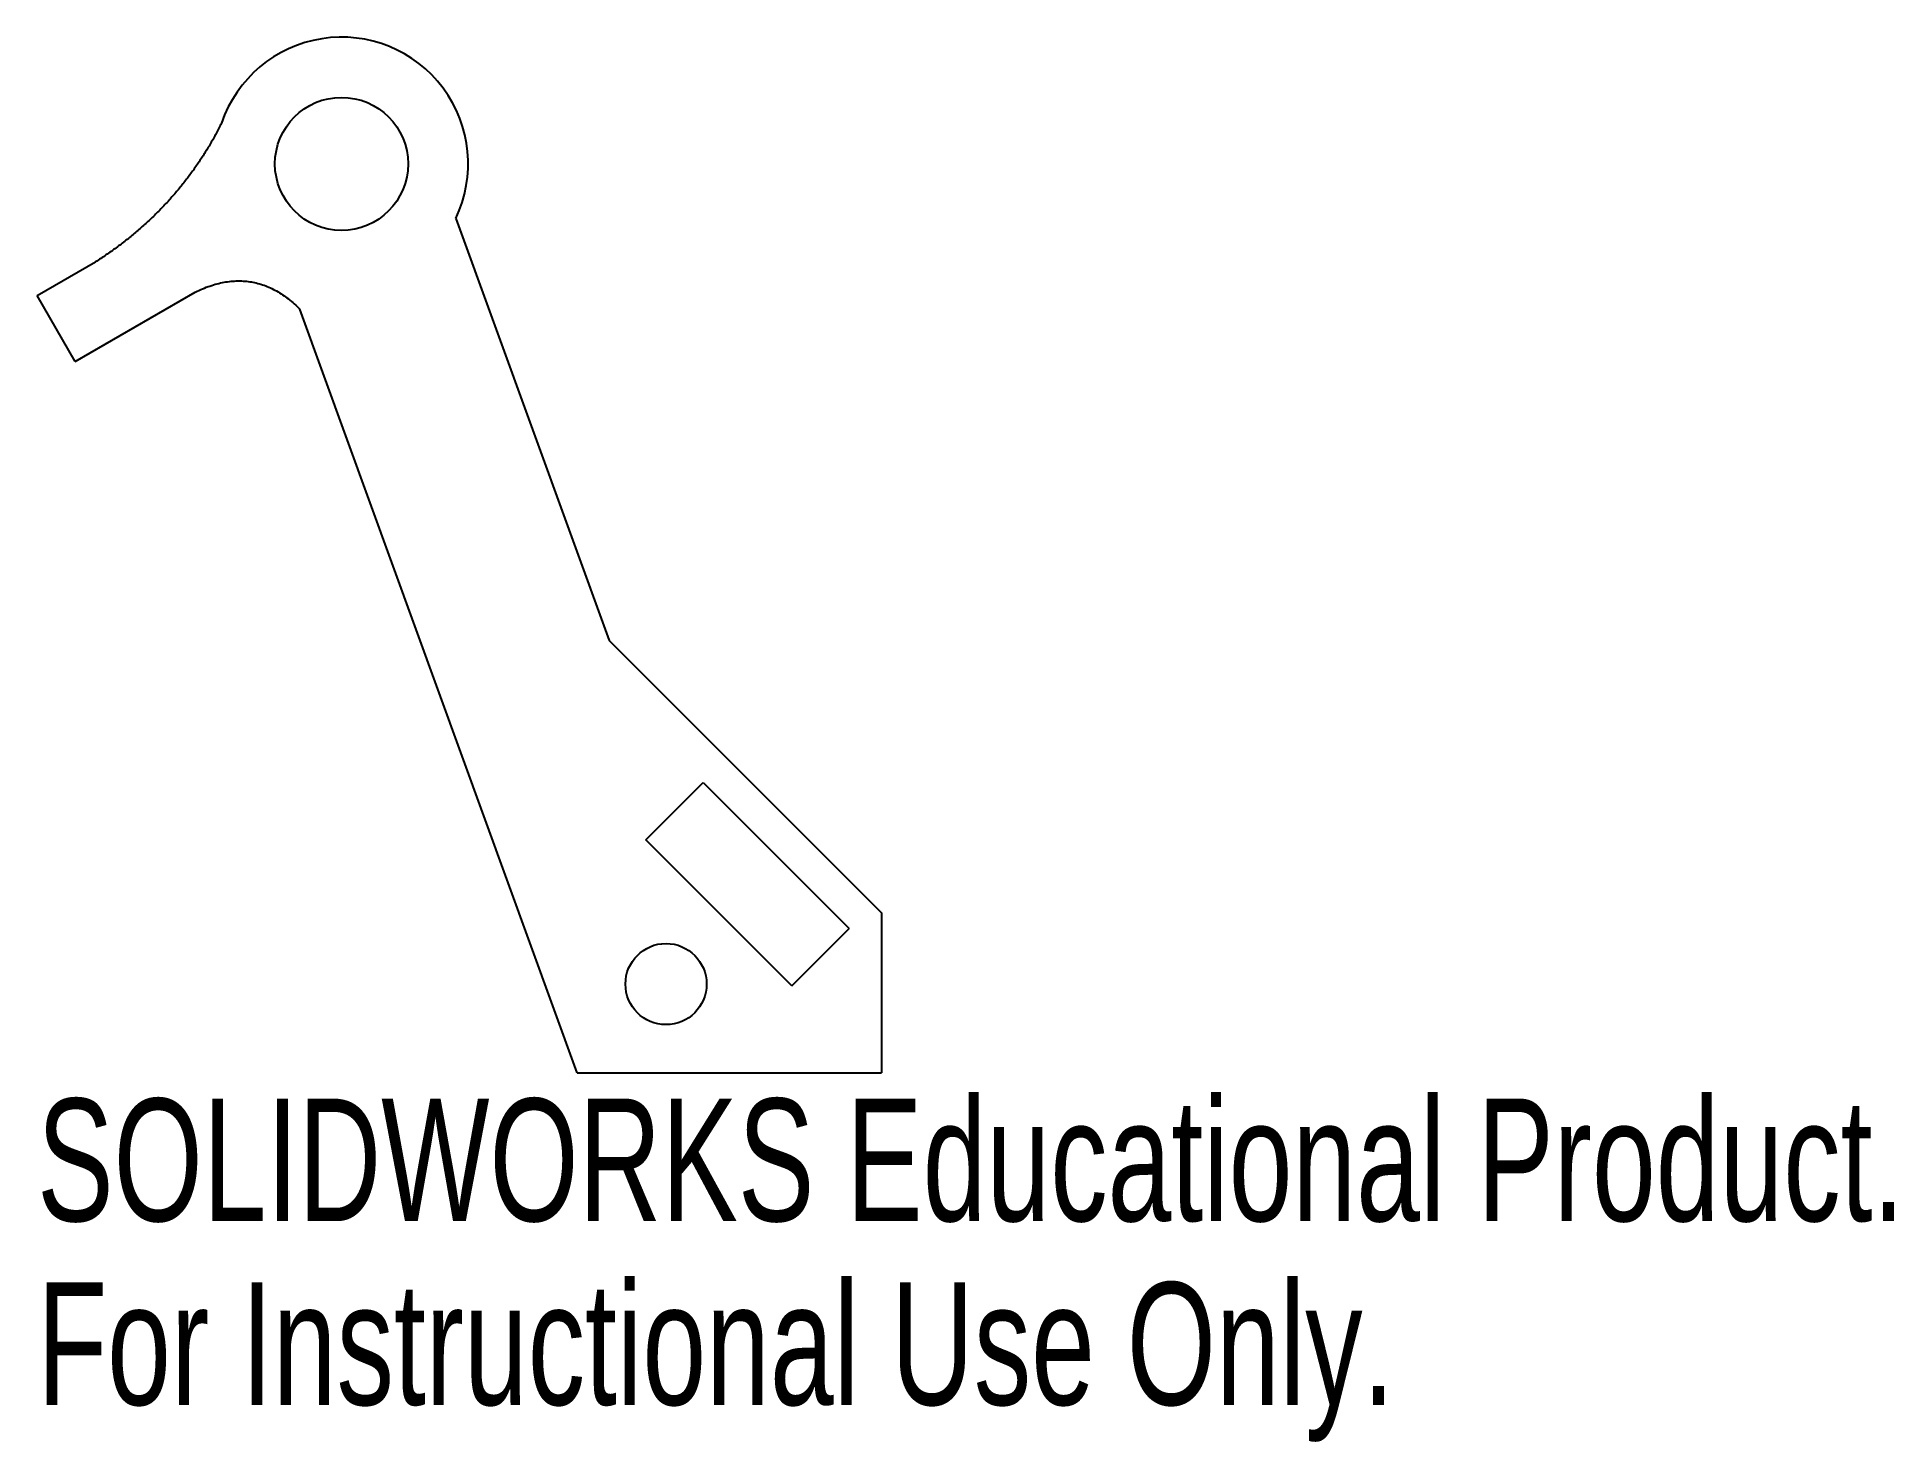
# Model space of a CAD drawing. Header units: millimetres. Extents: x -21.3 to 52, y -14.6 to 40.9.
import ezdxf

# ---------------------------------------------------------------- set-up
doc = ezdxf.new("R2010")
doc.units = ezdxf.units.MM
doc.styles.add('SLDTEXTSTYLE0', font='TXT', dxfattribs={"width": 0.7})

msp = doc.modelspace()

# ---------------------------------------------------------------- linework, layer by layer
at = {"color": 7, "linetype": 'Continuous', "lineweight": 25}
for p, q in [((-4.796, 33.696), (1.252, 17.052)), ((-21.316, 30.662), (-19.013, 31.99)), ((-19.817, 28.063), (-15.076, 30.797)), ((-19.817, 28.063), (-21.316, 30.662)), ((0, 0), (-10.944, 30.119)), ((1.252, 17.052), (12, 6.304)), ((2.702, 9.192), (4.964, 11.455)), ((4.964, 11.455), (10.727, 5.692)), ((8.464, 3.429), (2.702, 9.192)), ((12, 6.304), (12, 0)), ((8.464, 3.429), (10.727, 5.692)), ((0, 0), (12, 0))]:
    msp.add_line(p, q, dxfattribs=at)
for centre, radius in [((-9.305, 35.857), 2.625), ((3.5, 3.5), 1.6)]:
    msp.add_circle(centre, radius, dxfattribs=at)
msp.add_arc((-9.305, 35.857), 5, 334.39549, 161.21259, dxfattribs=at)
for points in [[(-14.038, 37.467), (-15.715, 34.096), (-19.013, 31.99)], [(-15.076, 30.797), (-12.744, 31.944), (-10.944, 30.119)]]:
    msp.add_open_spline(points, degree=2, dxfattribs=at)

# ---------------------------------------------------------------- texts
at = {"color": 7, "linetype": 'Continuous', "char_height": 4.83362, "attachment_point": 1, "style": 'SLDTEXTSTYLE0'}
for s, insert in [('SOLIDWORKS Educational Product.', (-21.316, -1.02)), ('For Instructional Use Only.', (-21.316, -8.27))]:
    msp.add_mtext(s, dxfattribs=dict(at, insert=insert))

doc.saveas('drawing.dxf')
